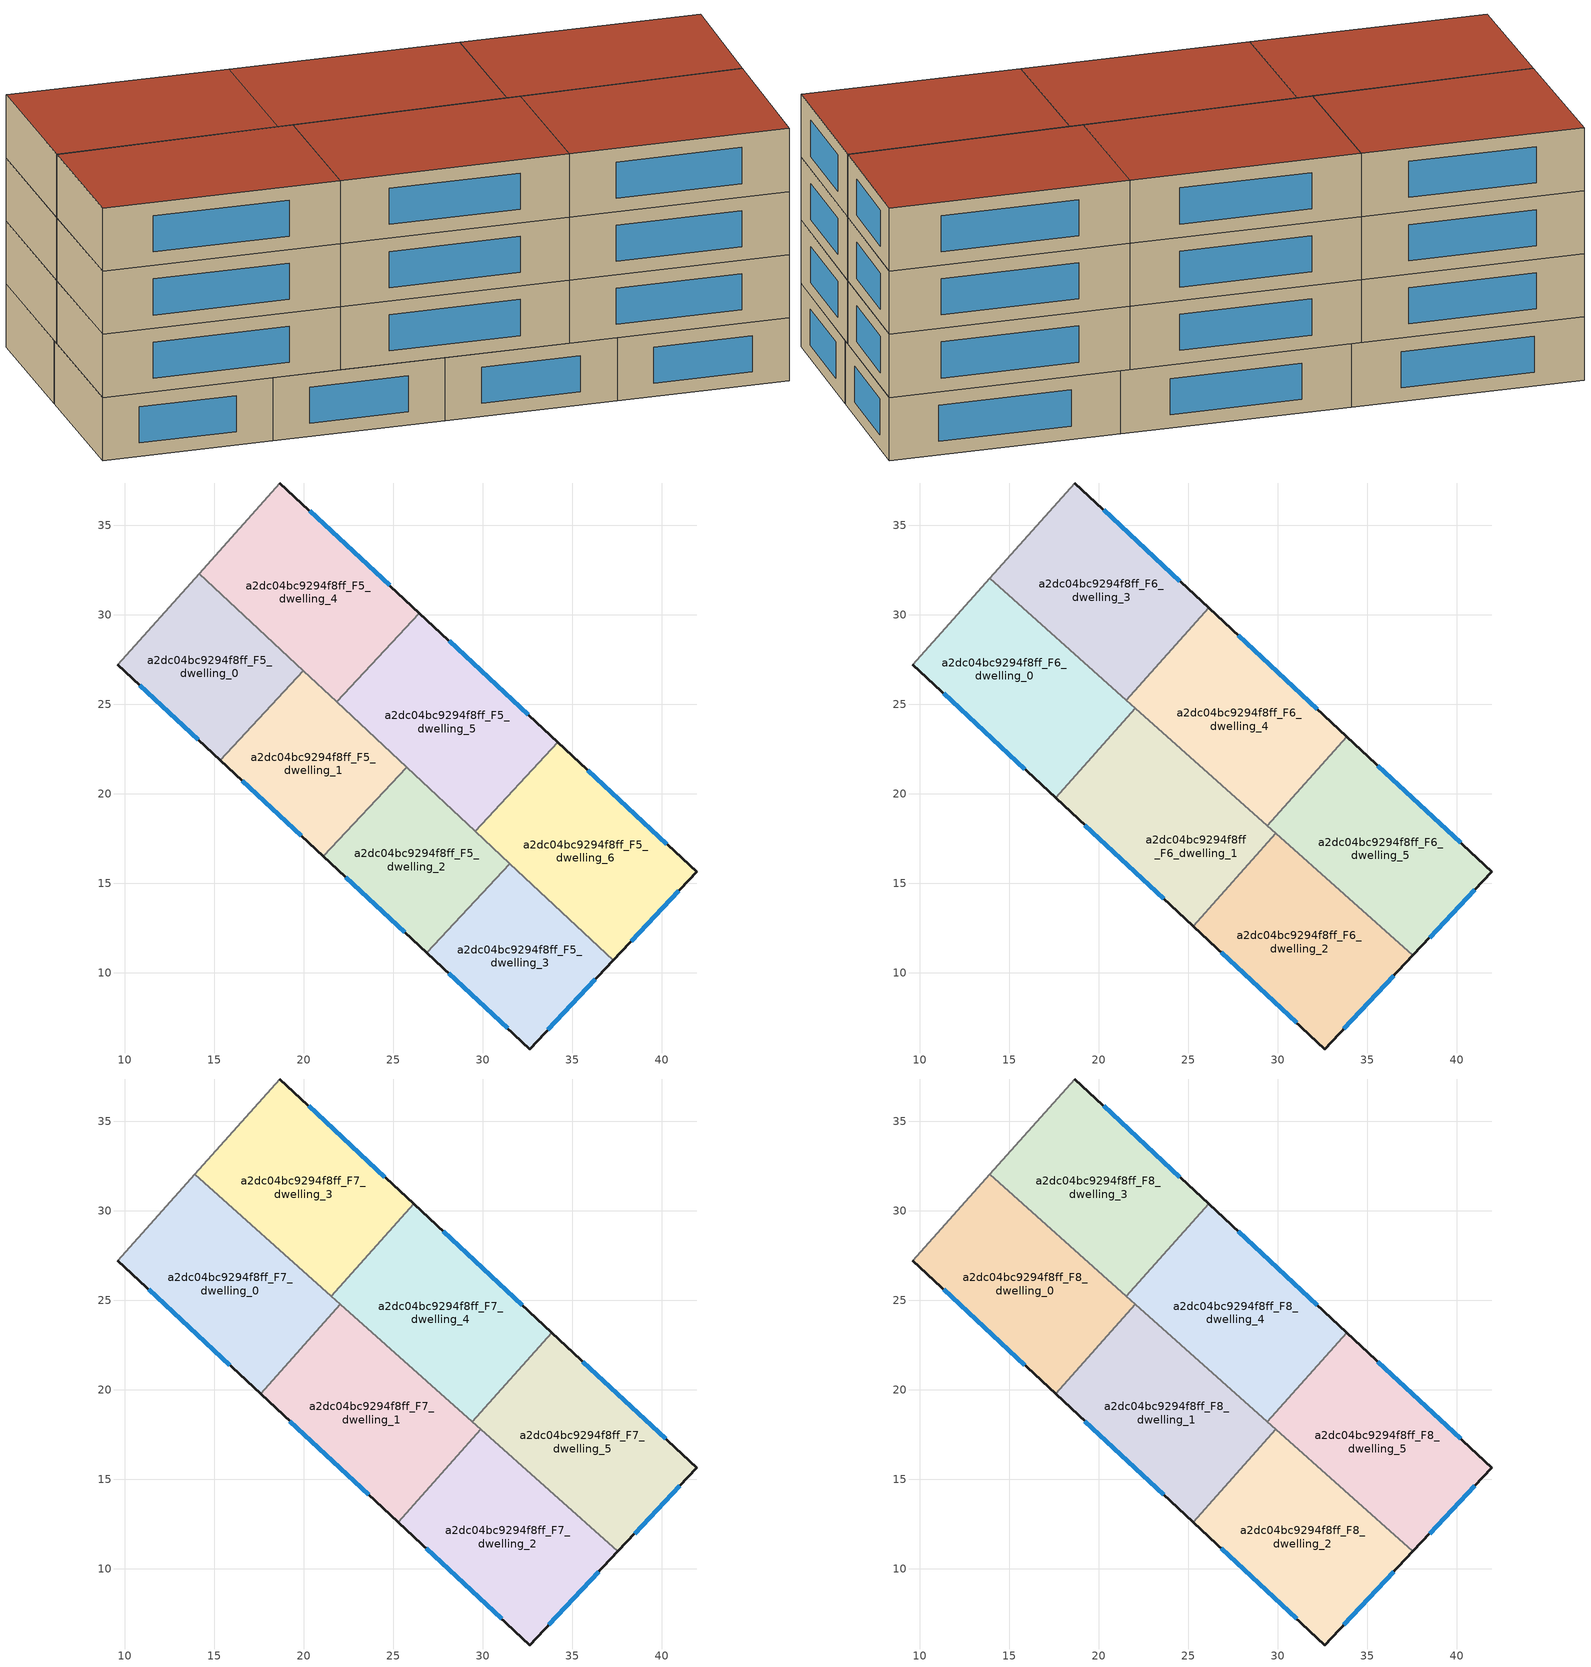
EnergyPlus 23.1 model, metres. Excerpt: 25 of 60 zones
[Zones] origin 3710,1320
a2dc04bc9294f8ff_F5_dwelling_0
 floor to a2dc04bc9294f8ff_F4_dwelling_0 (EU_floor_Construction): 19.98,26.87 15.33,21.88 9.62,27.21 14.16,32.3 z15
 wall outside (EU_wall_Construction): 9.62,27.21 15.33,21.88 z15:18
 wall to a2dc04bc9294f8ff_F5_dwelling_1 (EU_wall_Construction): 15.33,21.88 19.98,26.87 z15:18
 wall adiabatic (EU_wall_Construction): 14.16,32.3 9.62,27.21 z15:18
 wall to a2dc04bc9294f8ff_F5_dwelling_4 (EU_wall_Construction): 19.98,26.87 14.16,32.3 z15:18
 window (EU_Window_Construction): 10.84,26.07 14.1,23.02 z15.64:17.36
a2dc04bc9294f8ff_F5_dwelling_1
 floor to a2dc04bc9294f8ff_F4_dwelling_1 (EU_floor_Construction): 25.75,21.49 21.09,16.5 15.33,21.88 19.98,26.87 z15
 wall outside (EU_wall_Construction): 15.33,21.88 21.09,16.5 z15:18
 wall to a2dc04bc9294f8ff_F5_dwelling_2 (EU_wall_Construction): 21.09,16.5 25.75,21.49 z15:18
 wall to a2dc04bc9294f8ff_F5_dwelling_5 (EU_wall_Construction): 25.75,21.49 21.83,25.14 z15:18
 wall to a2dc04bc9294f8ff_F5_dwelling_4 (EU_wall_Construction): 21.83,25.14 19.98,26.87 z15:18
 window (EU_Window_Construction): 16.56,20.73 19.86,17.65 z15.64:17.36
a2dc04bc9294f8ff_F5_dwelling_2
 floor to a2dc04bc9294f8ff_F4_dwelling_2 (EU_floor_Construction): 31.52,16.1 26.86,11.12 21.09,16.5 25.75,21.49 z15
 wall outside (EU_wall_Construction): 21.09,16.5 26.86,11.12 z15:18
 wall to a2dc04bc9294f8ff_F5_dwelling_3 (EU_wall_Construction): 26.86,11.12 31.52,16.1 z15:18
 wall to a2dc04bc9294f8ff_F5_dwelling_6 (EU_wall_Construction): 31.52,16.1 29.57,17.92 z15:18
 wall to a2dc04bc9294f8ff_F5_dwelling_5 (EU_wall_Construction): 29.57,17.92 25.75,21.49 z15:18
 window (EU_Window_Construction): 22.33,15.35 25.63,12.27 z15.64:17.36
 ceiling adiabatic (EU_roof_Construction): 26.86,11.12 31.52,16.1 29.8,17.7 25.27,12.61 z18
a2dc04bc9294f8ff_F5_dwelling_3
 floor to a2dc04bc9294f8ff_F4_dwelling_3 (EU_floor_Construction): 37.3,10.71 32.62,5.74 26.86,11.12 31.52,16.1 z15
 wall outside (EU_wall_Construction): 26.86,11.12 32.62,5.74 37.3,10.71 z15:18
 wall to a2dc04bc9294f8ff_F5_dwelling_6 (EU_wall_Construction): 37.3,10.71 31.52,16.1 z15:18
 window (EU_Window_Construction): 33.62,6.81 36.3,9.65 / 28.1,9.97 31.39,6.9 z15.64:17.36
 ceiling adiabatic (EU_roof_Construction): 32.62,5.74 37.3,10.71 31.52,16.1 26.86,11.12 z18
a2dc04bc9294f8ff_F5_dwelling_4
 floor to a2dc04bc9294f8ff_F4_dwelling_4 (EU_floor_Construction): 26.46,30.09 21.83,25.14 14.16,32.3 18.67,37.37 z15
 wall outside (EU_wall_Construction): 26.46,30.09 18.67,37.37 z15:18
 wall to a2dc04bc9294f8ff_F5_dwelling_5 (EU_wall_Construction): 21.83,25.14 26.46,30.09 z15:18
 wall adiabatic (EU_wall_Construction): 18.67,37.37 14.16,32.3 z15:18
 window (EU_Window_Construction): 24.79,31.65 20.34,35.81 z15.64:17.36
a2dc04bc9294f8ff_F5_dwelling_5
 floor to a2dc04bc9294f8ff_F4_dwelling_5 (EU_floor_Construction): 34.2,22.88 29.57,17.92 21.83,25.14 26.46,30.09 z15
 wall outside (EU_wall_Construction): 34.2,22.88 26.46,30.09 z15:18
 wall to a2dc04bc9294f8ff_F5_dwelling_6 (EU_wall_Construction): 29.57,17.92 34.2,22.88 z15:18
 window (EU_Window_Construction): 32.54,24.42 28.12,28.55 z15.64:17.36
a2dc04bc9294f8ff_F5_dwelling_6
 floor to a2dc04bc9294f8ff_F4_dwelling_6 (EU_floor_Construction): 41.94,15.64 37.3,10.71 29.57,17.92 34.2,22.88 z15
 wall outside (EU_wall_Construction): 37.3,10.71 41.94,15.64 34.2,22.88 z15:18
 window (EU_Window_Construction): 40.28,17.19 35.86,21.33 / 38.29,11.77 40.95,14.59 z15.64:17.36
a2dc04bc9294f8ff_F6_dwelling_0
 floor to a2dc04bc9294f8ff_F5_dwelling_0 (EU_floor_Construction): 19.86,26.74 15.33,21.88 9.62,27.21 13.92,32.04 z18
 floor to a2dc04bc9294f8ff_F5_dwelling_1 (EU_floor_Construction): 22.05,24.79 17.58,19.78 15.33,21.88 19.86,26.74 z18
 wall outside (EU_wall_Construction): 9.62,27.21 17.58,19.78 z18:21
 wall to a2dc04bc9294f8ff_F6_dwelling_1 (EU_wall_Construction): 17.58,19.78 22.05,24.79 z18:21
 wall adiabatic (EU_wall_Construction): 13.92,32.04 9.62,27.21 z18:21
 wall to a2dc04bc9294f8ff_F6_dwelling_3 (EU_wall_Construction): 21.54,25.24 13.92,32.04 z18:21
 wall to a2dc04bc9294f8ff_F6_dwelling_4 (EU_wall_Construction): 22.05,24.79 21.54,25.24 z18:21
 window (EU_Window_Construction): 11.32,25.62 15.88,21.37 z18.64:20.36
a2dc04bc9294f8ff_F6_dwelling_1
 floor to a2dc04bc9294f8ff_F5_dwelling_1 (EU_floor_Construction): 25.73,21.5 25.75,21.49 21.1,16.5 17.58,19.78 22.05,24.79 z18
 floor to a2dc04bc9294f8ff_F5_dwelling_2 (EU_floor_Construction): 29.8,17.7 25.27,12.61 21.1,16.5 25.75,21.49 z18
 floor to a2dc04bc9294f8ff_F5_dwelling_6 (EU_floor_Construction): 29.89,17.79 29.8,17.7 29.57,17.92 29.65,18.01 z18
 floor to a2dc04bc9294f8ff_F5_dwelling_5 (EU_floor_Construction): 29.65,18.01 29.57,17.92 25.73,21.5 z18
 wall outside (EU_wall_Construction): 17.58,19.78 25.27,12.61 z18:21
 wall to a2dc04bc9294f8ff_F6_dwelling_2 (EU_wall_Construction): 25.27,12.61 29.89,17.79 z18:21
 wall to a2dc04bc9294f8ff_F6_dwelling_4 (EU_wall_Construction): 29.42,18.21 22.05,24.79 z18:21
 wall to a2dc04bc9294f8ff_F6_dwelling_5 (EU_wall_Construction): 29.89,17.8 29.42,18.21 z18:21
 window (EU_Window_Construction): 19.23,18.24 23.62,14.15 z18.64:20.36
a2dc04bc9294f8ff_F6_dwelling_2
 floor to a2dc04bc9294f8ff_F5_dwelling_6 (EU_floor_Construction): 37.54,10.97 37.3,10.71 29.8,17.7 29.89,17.79 z18
 floor adiabatic (EU_floor_Construction): 37.54,10.97 32.62,5.74 25.27,12.61 29.8,17.7 37.3,10.71 z18
 wall outside (EU_wall_Construction): 25.27,12.61 32.62,5.74 37.54,10.97 z18:21
 wall to a2dc04bc9294f8ff_F6_dwelling_5 (EU_wall_Construction): 37.54,10.97 29.89,17.79 z18:21
 window (EU_Window_Construction): 33.68,6.86 36.49,9.85 / 26.84,11.14 31.05,7.21 z18.64:20.36
a2dc04bc9294f8ff_F6_dwelling_3
 floor to a2dc04bc9294f8ff_F5_dwelling_4 (EU_floor_Construction): 26.14,30.4 21.62,25.34 14.16,32.3 18.67,37.37 z18
 floor to a2dc04bc9294f8ff_F5_dwelling_0 (EU_floor_Construction): 19.98,26.87 19.86,26.74 13.92,32.04 14.16,32.3 z18
 floor to a2dc04bc9294f8ff_F5_dwelling_1 (EU_floor_Construction): 21.62,25.34 21.54,25.24 19.86,26.74 19.98,26.87 z18
 wall outside (EU_wall_Construction): 26.14,30.4 18.67,37.37 z18:21
 wall to a2dc04bc9294f8ff_F6_dwelling_4 (EU_wall_Construction): 21.54,25.24 26.14,30.4 z18:21
 wall adiabatic (EU_wall_Construction): 18.67,37.37 13.92,32.04 z18:21
 window (EU_Window_Construction): 24.54,31.89 20.27,35.87 z18.64:20.36
a2dc04bc9294f8ff_F6_dwelling_4
 floor to a2dc04bc9294f8ff_F5_dwelling_5 (EU_floor_Construction): 33.86,23.18 29.42,18.21 25.73,21.5 21.83,25.14 26.46,30.09 z18
 floor to a2dc04bc9294f8ff_F5_dwelling_4 (EU_floor_Construction): 26.46,30.09 21.83,25.14 21.62,25.34 26.14,30.4 z18
 floor to a2dc04bc9294f8ff_F5_dwelling_1 (EU_floor_Construction): 25.73,21.51 21.54,25.24 21.62,25.34 z18
 wall outside (EU_wall_Construction): 33.86,23.18 26.14,30.4 z18:21
 wall to a2dc04bc9294f8ff_F6_dwelling_5 (EU_wall_Construction): 29.42,18.21 33.86,23.18 z18:21
 window (EU_Window_Construction): 32.21,24.73 27.79,28.85 z18.64:20.36
a2dc04bc9294f8ff_F6_dwelling_5
 floor to a2dc04bc9294f8ff_F5_dwelling_6 (EU_floor_Construction): 41.94,15.64 37.54,10.97 29.65,18.01 34.2,22.87 z18
 floor to a2dc04bc9294f8ff_F5_dwelling_5 (EU_floor_Construction): 34.2,22.87 29.65,18.01 29.42,18.21 33.86,23.18 z18
 wall outside (EU_wall_Construction): 37.54,10.97 41.94,15.64 33.86,23.18 z18:21
 window (EU_Window_Construction): 40.21,17.26 35.59,21.57 / 38.48,11.97 41,14.64 z18.64:20.36
a2dc04bc9294f8ff_F7_dwelling_0
 floor to a2dc04bc9294f8ff_F6_dwelling_0 (EU_floor_Construction): 22.05,24.79 17.58,19.78 9.62,27.21 13.92,32.04 z21
 wall outside (EU_wall_Construction): 9.62,27.21 17.58,19.78 z21:24
 wall to a2dc04bc9294f8ff_F7_dwelling_1 (EU_wall_Construction): 17.58,19.78 22.05,24.79 z21:24
 wall adiabatic (EU_wall_Construction): 13.92,32.04 9.62,27.21 z21:24
 wall to a2dc04bc9294f8ff_F7_dwelling_3 (EU_wall_Construction): 21.54,25.24 13.92,32.04 z21:24
 wall to a2dc04bc9294f8ff_F7_dwelling_4 (EU_wall_Construction): 22.05,24.79 21.54,25.24 z21:24
 window (EU_Window_Construction): 11.32,25.62 15.88,21.37 z21.64:23.36
a2dc04bc9294f8ff_F7_dwelling_1
 floor to a2dc04bc9294f8ff_F6_dwelling_1 (EU_floor_Construction): 29.89,17.79 25.27,12.61 17.58,19.78 22.05,24.79 z21
 wall outside (EU_wall_Construction): 17.58,19.78 25.27,12.61 z21:24
 wall to a2dc04bc9294f8ff_F7_dwelling_2 (EU_wall_Construction): 25.27,12.61 29.89,17.79 z21:24
 wall to a2dc04bc9294f8ff_F7_dwelling_4 (EU_wall_Construction): 29.42,18.21 22.05,24.79 z21:24
 wall to a2dc04bc9294f8ff_F7_dwelling_5 (EU_wall_Construction): 29.89,17.8 29.42,18.21 z21:24
 window (EU_Window_Construction): 19.23,18.24 23.62,14.15 z21.64:23.36
a2dc04bc9294f8ff_F7_dwelling_2
 floor to a2dc04bc9294f8ff_F6_dwelling_2 (EU_floor_Construction): 37.54,10.97 32.62,5.74 25.27,12.61 29.89,17.79 z21
 wall outside (EU_wall_Construction): 25.27,12.61 32.62,5.74 37.54,10.97 z21:24
 wall to a2dc04bc9294f8ff_F7_dwelling_5 (EU_wall_Construction): 37.54,10.97 29.89,17.79 z21:24
 window (EU_Window_Construction): 33.68,6.86 36.49,9.85 / 26.84,11.14 31.05,7.21 z21.64:23.36
a2dc04bc9294f8ff_F7_dwelling_3
 floor to a2dc04bc9294f8ff_F6_dwelling_3 (EU_floor_Construction): 26.14,30.4 21.54,25.24 13.92,32.04 18.67,37.37 z21
 wall outside (EU_wall_Construction): 26.14,30.4 18.67,37.37 z21:24
 wall to a2dc04bc9294f8ff_F7_dwelling_4 (EU_wall_Construction): 21.54,25.24 26.14,30.4 z21:24
 wall adiabatic (EU_wall_Construction): 18.67,37.37 13.92,32.04 z21:24
 window (EU_Window_Construction): 24.54,31.89 20.27,35.87 z21.64:23.36
a2dc04bc9294f8ff_F7_dwelling_4
 floor to a2dc04bc9294f8ff_F6_dwelling_4 (EU_floor_Construction): 33.86,23.18 29.42,18.21 21.54,25.24 26.14,30.4 z21
 wall outside (EU_wall_Construction): 33.86,23.18 26.14,30.4 z21:24
 wall to a2dc04bc9294f8ff_F7_dwelling_5 (EU_wall_Construction): 29.42,18.21 33.86,23.18 z21:24
 window (EU_Window_Construction): 32.21,24.73 27.79,28.85 z21.64:23.36
a2dc04bc9294f8ff_F7_dwelling_5
 floor to a2dc04bc9294f8ff_F6_dwelling_5 (EU_floor_Construction): 41.94,15.64 37.54,10.97 29.42,18.21 33.86,23.18 z21
 wall outside (EU_wall_Construction): 37.54,10.97 41.94,15.64 33.86,23.18 z21:24
 window (EU_Window_Construction): 40.21,17.26 35.59,21.57 / 38.48,11.97 41,14.64 z21.64:23.36
a2dc04bc9294f8ff_F8_dwelling_0
 floor to a2dc04bc9294f8ff_F7_dwelling_0 (EU_floor_Construction): 22.05,24.79 17.58,19.78 9.62,27.21 13.92,32.04 z24
 wall outside (EU_wall_Construction): 9.62,27.21 17.58,19.78 z24:27
 wall to a2dc04bc9294f8ff_F8_dwelling_1 (EU_wall_Construction): 17.58,19.78 22.05,24.79 z24:27
 wall adiabatic (EU_wall_Construction): 13.92,32.04 9.62,27.21 z24:27
 wall to a2dc04bc9294f8ff_F8_dwelling_3 (EU_wall_Construction): 21.54,25.24 13.92,32.04 z24:27
 wall to a2dc04bc9294f8ff_F8_dwelling_4 (EU_wall_Construction): 22.05,24.79 21.54,25.24 z24:27
 window (EU_Window_Construction): 11.32,25.62 15.88,21.37 z24.64:26.36
 roof outside (EU_roof_Construction): 17.58,19.78 22.05,24.79 13.92,32.04 9.62,27.21 z27
a2dc04bc9294f8ff_F8_dwelling_1
 floor to a2dc04bc9294f8ff_F7_dwelling_1 (EU_floor_Construction): 29.89,17.79 25.27,12.61 17.58,19.78 22.05,24.79 z24
 wall outside (EU_wall_Construction): 17.58,19.78 25.27,12.61 z24:27
 wall to a2dc04bc9294f8ff_F8_dwelling_2 (EU_wall_Construction): 25.27,12.61 29.89,17.79 z24:27
 wall to a2dc04bc9294f8ff_F8_dwelling_4 (EU_wall_Construction): 29.42,18.21 22.05,24.79 z24:27
 wall to a2dc04bc9294f8ff_F8_dwelling_5 (EU_wall_Construction): 29.89,17.8 29.42,18.21 z24:27
 window (EU_Window_Construction): 19.23,18.24 23.62,14.15 z24.64:26.36
 roof outside (EU_roof_Construction): 25.27,12.61 29.89,17.79 22.05,24.79 17.58,19.78 z27
a2dc04bc9294f8ff_F8_dwelling_2
 floor to a2dc04bc9294f8ff_F7_dwelling_2 (EU_floor_Construction): 37.54,10.97 32.62,5.74 25.27,12.61 29.89,17.79 z24
 wall outside (EU_wall_Construction): 25.27,12.61 32.62,5.74 37.54,10.97 z24:27
 wall to a2dc04bc9294f8ff_F8_dwelling_5 (EU_wall_Construction): 37.54,10.97 29.89,17.79 z24:27
 window (EU_Window_Construction): 33.68,6.86 36.49,9.85 / 26.84,11.14 31.05,7.21 z24.64:26.36
 roof outside (EU_roof_Construction): 32.62,5.74 37.54,10.97 29.89,17.79 25.27,12.61 z27
a2dc04bc9294f8ff_F8_dwelling_3
 floor to a2dc04bc9294f8ff_F7_dwelling_3 (EU_floor_Construction): 26.14,30.4 21.54,25.24 13.92,32.04 18.67,37.37 z24
 wall outside (EU_wall_Construction): 26.14,30.4 18.67,37.37 z24:27
 wall to a2dc04bc9294f8ff_F8_dwelling_4 (EU_wall_Construction): 21.54,25.24 26.14,30.4 z24:27
 wall adiabatic (EU_wall_Construction): 18.67,37.37 13.92,32.04 z24:27
 window (EU_Window_Construction): 24.54,31.89 20.27,35.87 z24.64:26.36
 roof outside (EU_roof_Construction): 21.54,25.24 26.14,30.4 18.67,37.37 13.92,32.04 z27
a2dc04bc9294f8ff_F8_dwelling_4
 floor to a2dc04bc9294f8ff_F7_dwelling_4 (EU_floor_Construction): 33.86,23.18 29.42,18.21 21.54,25.24 26.14,30.4 z24
 wall outside (EU_wall_Construction): 33.86,23.18 26.14,30.4 z24:27
 wall to a2dc04bc9294f8ff_F8_dwelling_5 (EU_wall_Construction): 29.42,18.21 33.86,23.18 z24:27
 window (EU_Window_Construction): 32.21,24.73 27.79,28.85 z24.64:26.36
 roof outside (EU_roof_Construction): 29.42,18.21 33.86,23.18 26.14,30.4 21.54,25.24 z27
a2dc04bc9294f8ff_F8_dwelling_5
 floor to a2dc04bc9294f8ff_F7_dwelling_5 (EU_floor_Construction): 41.94,15.64 37.54,10.97 29.42,18.21 33.86,23.18 z24
 wall outside (EU_wall_Construction): 37.54,10.97 41.94,15.64 33.86,23.18 z24:27
 window (EU_Window_Construction): 40.21,17.26 35.59,21.57 / 38.48,11.97 41,14.64 z24.64:26.36
 roof outside (EU_roof_Construction): 37.54,10.97 41.94,15.64 33.86,23.18 29.42,18.21 z27
[Building]
EU S2 Campaign: North Axis=0; Terrain=City; Solar Distribution=FullExterior
[Site:Location]
Yerevan-Zvartnots.Intl.AP: Latitude=40.15; Longitude=44.383; Time Zone=4; Elevation=854
[SizingPeriod:WeatherFileDays]
AnnualSizingPeriod: Begin Month=1; Begin Day of Month=1; End Month=12; End Day of Month=31; Day of Week for Start Day=Monday; Use Weather File Daylight Saving Period=No; Use Weather File Rain and Snow Indicators=No
[MATERIAL]
EU_InternalMass_Material: Roughness=MediumRough; Thickness=0.1; Conductivity=1; Density=1800; Specific Heat=900; Thermal Absorptance=0.9; Solar Absorptance=0.7; Visible Absorptance=0.7
[MATERIAL:NOMASS] Roughness=MediumRough; Thermal Absorptance=0.9; Solar Absorptance=0.7; Visible Absorptance=0.7
Name | Thermal Resistance
EU_wall_NoMass | 1.05043
EU_roof_NoMass | 1.45357
EU_floor_NoMass | 0.478065
[WINDOWMATERIAL:SIMPLEGLAZINGSYSTEM]
EU_Window_SimpleGlazing: UFactor=2.5566; Solar Heat Gain Coefficient=0.75; Visible Transmittance=0.75
[CONSTRUCTION]
EU_wall_Construction: EU_wall_NoMass
EU_roof_Construction: EU_roof_NoMass
EU_floor_Construction: EU_floor_NoMass
EU_Window_Construction: EU_Window_SimpleGlazing
EU_InternalMass_Construction: EU_InternalMass_Material
[ZONE] Type=1; Multiplier=1; Ceiling Height=autocalculate; Floor Area=autocalculate; Part of Total Floor Area=Yes
Name | Volume
a2dc04bc9294f8ff_F5_dwelling_0 | 161.421
a2dc04bc9294f8ff_F6_dwelling_0; a2dc04bc9294f8ff_F7_dwelling_0; a2dc04bc9294f8ff_F8_dwelling_0 | 215.193
a2dc04bc9294f8ff_F5_dwelling_1 | 161.406
a2dc04bc9294f8ff_F6_dwelling_1; a2dc04bc9294f8ff_F7_dwelling_1; a2dc04bc9294f8ff_F8_dwelling_1; a2dc04bc9294f8ff_F6_dwelling_5; a2dc04bc9294f8ff_F7_dwelling_5; a2dc04bc9294f8ff_F8_dwelling_5 | 215.199
a2dc04bc9294f8ff_F5_dwelling_2 | 161.403
a2dc04bc9294f8ff_F6_dwelling_2; a2dc04bc9294f8ff_F7_dwelling_2; a2dc04bc9294f8ff_F8_dwelling_2; a2dc04bc9294f8ff_F6_dwelling_4; a2dc04bc9294f8ff_F7_dwelling_4; a2dc04bc9294f8ff_F8_dwelling_4 | 215.197
a2dc04bc9294f8ff_F5_dwelling_3 | 161.419
a2dc04bc9294f8ff_F6_dwelling_3; a2dc04bc9294f8ff_F7_dwelling_3; a2dc04bc9294f8ff_F8_dwelling_3 | 215.191
a2dc04bc9294f8ff_F5_dwelling_4 | 215.178
a2dc04bc9294f8ff_F5_dwelling_5 | 215.215
a2dc04bc9294f8ff_F5_dwelling_6 | 215.202
[INTERNALMASS] Construction=EU_InternalMass_Construction
Name | Zone or ZoneList | Surface Area
a2dc04bc9294f8ff_F5_dwelling_0_EU_InternalMass | a2dc04bc9294f8ff_F5_dwelling_0 | 53.8069
a2dc04bc9294f8ff_F5_dwelling_1_EU_InternalMass | a2dc04bc9294f8ff_F5_dwelling_1 | 53.8019
a2dc04bc9294f8ff_F5_dwelling_2_EU_InternalMass | a2dc04bc9294f8ff_F5_dwelling_2 | 53.8009
a2dc04bc9294f8ff_F5_dwelling_3_EU_InternalMass | a2dc04bc9294f8ff_F5_dwelling_3 | 53.8062
a2dc04bc9294f8ff_F5_dwelling_4_EU_InternalMass | a2dc04bc9294f8ff_F5_dwelling_4 | 71.7261
a2dc04bc9294f8ff_F5_dwelling_5_EU_InternalMass | a2dc04bc9294f8ff_F5_dwelling_5 | 71.7382
a2dc04bc9294f8ff_F5_dwelling_6_EU_InternalMass | a2dc04bc9294f8ff_F5_dwelling_6 | 71.7342
a2dc04bc9294f8ff_F6_dwelling_0_EU_InternalMass | a2dc04bc9294f8ff_F6_dwelling_0 | 71.731
a2dc04bc9294f8ff_F6_dwelling_1_EU_InternalMass | a2dc04bc9294f8ff_F6_dwelling_1 | 71.7328
a2dc04bc9294f8ff_F6_dwelling_2_EU_InternalMass | a2dc04bc9294f8ff_F6_dwelling_2 | 71.7324
a2dc04bc9294f8ff_F6_dwelling_3_EU_InternalMass | a2dc04bc9294f8ff_F6_dwelling_3 | 71.7302
a2dc04bc9294f8ff_F6_dwelling_4_EU_InternalMass | a2dc04bc9294f8ff_F6_dwelling_4 | 71.7326
a2dc04bc9294f8ff_F6_dwelling_5_EU_InternalMass | a2dc04bc9294f8ff_F6_dwelling_5 | 71.7329
a2dc04bc9294f8ff_F7_dwelling_0_EU_InternalMass | a2dc04bc9294f8ff_F7_dwelling_0 | 71.731
a2dc04bc9294f8ff_F7_dwelling_1_EU_InternalMass | a2dc04bc9294f8ff_F7_dwelling_1 | 71.7328
a2dc04bc9294f8ff_F7_dwelling_2_EU_InternalMass | a2dc04bc9294f8ff_F7_dwelling_2 | 71.7324
a2dc04bc9294f8ff_F7_dwelling_3_EU_InternalMass | a2dc04bc9294f8ff_F7_dwelling_3 | 71.7302
a2dc04bc9294f8ff_F7_dwelling_4_EU_InternalMass | a2dc04bc9294f8ff_F7_dwelling_4 | 71.7326
a2dc04bc9294f8ff_F7_dwelling_5_EU_InternalMass | a2dc04bc9294f8ff_F7_dwelling_5 | 71.7329
a2dc04bc9294f8ff_F8_dwelling_0_EU_InternalMass | a2dc04bc9294f8ff_F8_dwelling_0 | 71.731
a2dc04bc9294f8ff_F8_dwelling_1_EU_InternalMass | a2dc04bc9294f8ff_F8_dwelling_1 | 71.7328
a2dc04bc9294f8ff_F8_dwelling_2_EU_InternalMass | a2dc04bc9294f8ff_F8_dwelling_2 | 71.7324
a2dc04bc9294f8ff_F8_dwelling_3_EU_InternalMass | a2dc04bc9294f8ff_F8_dwelling_3 | 71.7302
a2dc04bc9294f8ff_F8_dwelling_4_EU_InternalMass | a2dc04bc9294f8ff_F8_dwelling_4 | 71.7326
a2dc04bc9294f8ff_F8_dwelling_5_EU_InternalMass | a2dc04bc9294f8ff_F8_dwelling_5 | 71.7329
[OTHEREQUIPMENT] Fuel Type=Electricity; Design Level Calculation Method=Watts/Area; Power per Zone Floor Area=1; Fraction Latent=0; Fraction Radiant=0; Fraction Lost=0; Carbon Dioxide Generation Rate=0; EndUse Subcategory=EU_Step8_InternalGains
Name | Zone or ZoneList or Space or SpaceList | Schedule
EU_Step8_InternalGain_a2dc04bc9294f8ff_F5_dwelling_0_f000 | a2dc04bc9294f8ff_F5_dwelling_0 | EU_Step8_GainSchedule_a2dc04bc9294f8ff_F5_dwelling_0_f000
EU_Step8_InternalGain_a2dc04bc9294f8ff_F5_dwelling_1_f000 | a2dc04bc9294f8ff_F5_dwelling_1 | EU_Step8_GainSchedule_a2dc04bc9294f8ff_F5_dwelling_1_f000
EU_Step8_InternalGain_a2dc04bc9294f8ff_F5_dwelling_2_f000 | a2dc04bc9294f8ff_F5_dwelling_2 | EU_Step8_GainSchedule_a2dc04bc9294f8ff_F5_dwelling_2_f000
EU_Step8_InternalGain_a2dc04bc9294f8ff_F5_dwelling_3_f000 | a2dc04bc9294f8ff_F5_dwelling_3 | EU_Step8_GainSchedule_a2dc04bc9294f8ff_F5_dwelling_3_f000
EU_Step8_InternalGain_a2dc04bc9294f8ff_F5_dwelling_4_f000 | a2dc04bc9294f8ff_F5_dwelling_4 | EU_Step8_GainSchedule_a2dc04bc9294f8ff_F5_dwelling_4_f000
EU_Step8_InternalGain_a2dc04bc9294f8ff_F5_dwelling_5_f000 | a2dc04bc9294f8ff_F5_dwelling_5 | EU_Step8_GainSchedule_a2dc04bc9294f8ff_F5_dwelling_5_f000
EU_Step8_InternalGain_a2dc04bc9294f8ff_F5_dwelling_6_f000 | a2dc04bc9294f8ff_F5_dwelling_6 | EU_Step8_GainSchedule_a2dc04bc9294f8ff_F5_dwelling_6_f000
EU_Step8_InternalGain_a2dc04bc9294f8ff_F6_dwelling_0_f000 | a2dc04bc9294f8ff_F6_dwelling_0 | EU_Step8_GainSchedule_a2dc04bc9294f8ff_F6_dwelling_0_f000
EU_Step8_InternalGain_a2dc04bc9294f8ff_F6_dwelling_1_f000 | a2dc04bc9294f8ff_F6_dwelling_1 | EU_Step8_GainSchedule_a2dc04bc9294f8ff_F6_dwelling_1_f000
EU_Step8_InternalGain_a2dc04bc9294f8ff_F6_dwelling_2_f000 | a2dc04bc9294f8ff_F6_dwelling_2 | EU_Step8_GainSchedule_a2dc04bc9294f8ff_F6_dwelling_2_f000
EU_Step8_InternalGain_a2dc04bc9294f8ff_F6_dwelling_3_f000 | a2dc04bc9294f8ff_F6_dwelling_3 | EU_Step8_GainSchedule_a2dc04bc9294f8ff_F6_dwelling_3_f000
EU_Step8_InternalGain_a2dc04bc9294f8ff_F6_dwelling_4_f000 | a2dc04bc9294f8ff_F6_dwelling_4 | EU_Step8_GainSchedule_a2dc04bc9294f8ff_F6_dwelling_4_f000
EU_Step8_InternalGain_a2dc04bc9294f8ff_F6_dwelling_5_f000 | a2dc04bc9294f8ff_F6_dwelling_5 | EU_Step8_GainSchedule_a2dc04bc9294f8ff_F6_dwelling_5_f000
EU_Step8_InternalGain_a2dc04bc9294f8ff_F7_dwelling_0_f000 | a2dc04bc9294f8ff_F7_dwelling_0 | EU_Step8_GainSchedule_a2dc04bc9294f8ff_F7_dwelling_0_f000
EU_Step8_InternalGain_a2dc04bc9294f8ff_F7_dwelling_1_f000 | a2dc04bc9294f8ff_F7_dwelling_1 | EU_Step8_GainSchedule_a2dc04bc9294f8ff_F7_dwelling_1_f000
EU_Step8_InternalGain_a2dc04bc9294f8ff_F7_dwelling_2_f000 | a2dc04bc9294f8ff_F7_dwelling_2 | EU_Step8_GainSchedule_a2dc04bc9294f8ff_F7_dwelling_2_f000
EU_Step8_InternalGain_a2dc04bc9294f8ff_F7_dwelling_3_f000 | a2dc04bc9294f8ff_F7_dwelling_3 | EU_Step8_GainSchedule_a2dc04bc9294f8ff_F7_dwelling_3_f000
EU_Step8_InternalGain_a2dc04bc9294f8ff_F7_dwelling_4_f000 | a2dc04bc9294f8ff_F7_dwelling_4 | EU_Step8_GainSchedule_a2dc04bc9294f8ff_F7_dwelling_4_f000
EU_Step8_InternalGain_a2dc04bc9294f8ff_F7_dwelling_5_f000 | a2dc04bc9294f8ff_F7_dwelling_5 | EU_Step8_GainSchedule_a2dc04bc9294f8ff_F7_dwelling_5_f000
EU_Step8_InternalGain_a2dc04bc9294f8ff_F8_dwelling_0_f000 | a2dc04bc9294f8ff_F8_dwelling_0 | EU_Step8_GainSchedule_a2dc04bc9294f8ff_F8_dwelling_0_f000
EU_Step8_InternalGain_a2dc04bc9294f8ff_F8_dwelling_1_f000 | a2dc04bc9294f8ff_F8_dwelling_1 | EU_Step8_GainSchedule_a2dc04bc9294f8ff_F8_dwelling_1_f000
EU_Step8_InternalGain_a2dc04bc9294f8ff_F8_dwelling_2_f000 | a2dc04bc9294f8ff_F8_dwelling_2 | EU_Step8_GainSchedule_a2dc04bc9294f8ff_F8_dwelling_2_f000
EU_Step8_InternalGain_a2dc04bc9294f8ff_F8_dwelling_3_f000 | a2dc04bc9294f8ff_F8_dwelling_3 | EU_Step8_GainSchedule_a2dc04bc9294f8ff_F8_dwelling_3_f000
EU_Step8_InternalGain_a2dc04bc9294f8ff_F8_dwelling_4_f000 | a2dc04bc9294f8ff_F8_dwelling_4 | EU_Step8_GainSchedule_a2dc04bc9294f8ff_F8_dwelling_4_f000
EU_Step8_InternalGain_a2dc04bc9294f8ff_F8_dwelling_5_f000 | a2dc04bc9294f8ff_F8_dwelling_5 | EU_Step8_GainSchedule_a2dc04bc9294f8ff_F8_dwelling_5_f000
[ZONEVENTILATION:DESIGNFLOWRATE] Schedule=EU_AlwaysOn; Design Flow Rate Calculation Method=AirChanges/Hour; Air Changes per Hour=0.557805; Ventilation Type=Natural; Fan Pressure Rise=0; Fan Total Efficiency=1; Constant Term Coefficient=1; Temperature Term Coefficient=0; Velocity Term Coefficient=0; Velocity Squared Term Coefficient=0; Minimum Indoor Temperature=-100; Maximum Indoor Temperature=100; Delta Temperature=-100; Minimum Outdoor Temperature=-100; Maximum Outdoor Temperature=100; Maximum Wind Speed=40
Name | Zone or ZoneList or Space or SpaceList
EU_ConstantAir_a2dc04bc9294f8ff_F5_dwelling_0 | a2dc04bc9294f8ff_F5_dwelling_0
EU_ConstantAir_a2dc04bc9294f8ff_F5_dwelling_1 | a2dc04bc9294f8ff_F5_dwelling_1
EU_ConstantAir_a2dc04bc9294f8ff_F5_dwelling_2 | a2dc04bc9294f8ff_F5_dwelling_2
EU_ConstantAir_a2dc04bc9294f8ff_F5_dwelling_3 | a2dc04bc9294f8ff_F5_dwelling_3
EU_ConstantAir_a2dc04bc9294f8ff_F5_dwelling_4 | a2dc04bc9294f8ff_F5_dwelling_4
EU_ConstantAir_a2dc04bc9294f8ff_F5_dwelling_5 | a2dc04bc9294f8ff_F5_dwelling_5
EU_ConstantAir_a2dc04bc9294f8ff_F5_dwelling_6 | a2dc04bc9294f8ff_F5_dwelling_6
EU_ConstantAir_a2dc04bc9294f8ff_F6_dwelling_0 | a2dc04bc9294f8ff_F6_dwelling_0
EU_ConstantAir_a2dc04bc9294f8ff_F6_dwelling_1 | a2dc04bc9294f8ff_F6_dwelling_1
EU_ConstantAir_a2dc04bc9294f8ff_F6_dwelling_2 | a2dc04bc9294f8ff_F6_dwelling_2
EU_ConstantAir_a2dc04bc9294f8ff_F6_dwelling_3 | a2dc04bc9294f8ff_F6_dwelling_3
EU_ConstantAir_a2dc04bc9294f8ff_F6_dwelling_4 | a2dc04bc9294f8ff_F6_dwelling_4
EU_ConstantAir_a2dc04bc9294f8ff_F6_dwelling_5 | a2dc04bc9294f8ff_F6_dwelling_5
EU_ConstantAir_a2dc04bc9294f8ff_F7_dwelling_0 | a2dc04bc9294f8ff_F7_dwelling_0
EU_ConstantAir_a2dc04bc9294f8ff_F7_dwelling_1 | a2dc04bc9294f8ff_F7_dwelling_1
EU_ConstantAir_a2dc04bc9294f8ff_F7_dwelling_2 | a2dc04bc9294f8ff_F7_dwelling_2
EU_ConstantAir_a2dc04bc9294f8ff_F7_dwelling_3 | a2dc04bc9294f8ff_F7_dwelling_3
EU_ConstantAir_a2dc04bc9294f8ff_F7_dwelling_4 | a2dc04bc9294f8ff_F7_dwelling_4
EU_ConstantAir_a2dc04bc9294f8ff_F7_dwelling_5 | a2dc04bc9294f8ff_F7_dwelling_5
EU_ConstantAir_a2dc04bc9294f8ff_F8_dwelling_0 | a2dc04bc9294f8ff_F8_dwelling_0
EU_ConstantAir_a2dc04bc9294f8ff_F8_dwelling_1 | a2dc04bc9294f8ff_F8_dwelling_1
EU_ConstantAir_a2dc04bc9294f8ff_F8_dwelling_2 | a2dc04bc9294f8ff_F8_dwelling_2
EU_ConstantAir_a2dc04bc9294f8ff_F8_dwelling_3 | a2dc04bc9294f8ff_F8_dwelling_3
EU_ConstantAir_a2dc04bc9294f8ff_F8_dwelling_4 | a2dc04bc9294f8ff_F8_dwelling_4
EU_ConstantAir_a2dc04bc9294f8ff_F8_dwelling_5 | a2dc04bc9294f8ff_F8_dwelling_5
[HVACTEMPLATE:THERMOSTAT] Constant Heating Setpoint=20; Constant Cooling Setpoint=50
EU_HeatOnly_a2dc04bc9294f8ff_F0_dwelling_0; EU_HeatOnly_a2dc04bc9294f8ff_F0_dwelling_1; EU_HeatOnly_a2dc04bc9294f8ff_F0_dwelling_2; EU_HeatOnly_a2dc04bc9294f8ff_F0_dwelling_3; EU_HeatOnly_a2dc04bc9294f8ff_F0_dwelling_4; EU_HeatOnly_a2dc04bc9294f8ff_F0_dwelling_5; EU_HeatOnly_a2dc04bc9294f8ff_F0_dwelling_6; EU_HeatOnly_a2dc04bc9294f8ff_F1_dwelling_0; EU_HeatOnly_a2dc04bc9294f8ff_F1_dwelling_1; EU_HeatOnly_a2dc04bc9294f8ff_F1_dwelling_2; EU_HeatOnly_a2dc04bc9294f8ff_F1_dwelling_3; EU_HeatOnly_a2dc04bc9294f8ff_F1_dwelling_4; EU_HeatOnly_a2dc04bc9294f8ff_F1_dwelling_5; EU_HeatOnly_a2dc04bc9294f8ff_F1_dwelling_6; EU_HeatOnly_a2dc04bc9294f8ff_F2_dwelling_0; EU_HeatOnly_a2dc04bc9294f8ff_F2_dwelling_1; EU_HeatOnly_a2dc04bc9294f8ff_F2_dwelling_2; EU_HeatOnly_a2dc04bc9294f8ff_F2_dwelling_3; EU_HeatOnly_a2dc04bc9294f8ff_F2_dwelling_4; EU_HeatOnly_a2dc04bc9294f8ff_F2_dwelling_5; EU_HeatOnly_a2dc04bc9294f8ff_F2_dwelling_6; EU_HeatOnly_a2dc04bc9294f8ff_F3_dwelling_0; EU_HeatOnly_a2dc04bc9294f8ff_F3_dwelling_1; EU_HeatOnly_a2dc04bc9294f8ff_F3_dwelling_2; EU_HeatOnly_a2dc04bc9294f8ff_F3_dwelling_3; EU_HeatOnly_a2dc04bc9294f8ff_F3_dwelling_4; EU_HeatOnly_a2dc04bc9294f8ff_F3_dwelling_5; EU_HeatOnly_a2dc04bc9294f8ff_F3_dwelling_6; EU_HeatOnly_a2dc04bc9294f8ff_F4_dwelling_0; EU_HeatOnly_a2dc04bc9294f8ff_F4_dwelling_1; EU_HeatOnly_a2dc04bc9294f8ff_F4_dwelling_2; EU_HeatOnly_a2dc04bc9294f8ff_F4_dwelling_3; EU_HeatOnly_a2dc04bc9294f8ff_F4_dwelling_4; EU_HeatOnly_a2dc04bc9294f8ff_F4_dwelling_5; EU_HeatOnly_a2dc04bc9294f8ff_F4_dwelling_6; EU_HeatOnly_a2dc04bc9294f8ff_F5_dwelling_0; EU_HeatOnly_a2dc04bc9294f8ff_F5_dwelling_1; EU_HeatOnly_a2dc04bc9294f8ff_F5_dwelling_2; EU_HeatOnly_a2dc04bc9294f8ff_F5_dwelling_3; EU_HeatOnly_a2dc04bc9294f8ff_F5_dwelling_4; EU_HeatOnly_a2dc04bc9294f8ff_F5_dwelling_5; EU_HeatOnly_a2dc04bc9294f8ff_F5_dwelling_6; EU_HeatOnly_a2dc04bc9294f8ff_F6_dwelling_0; EU_HeatOnly_a2dc04bc9294f8ff_F6_dwelling_1; EU_HeatOnly_a2dc04bc9294f8ff_F6_dwelling_2; EU_HeatOnly_a2dc04bc9294f8ff_F6_dwelling_3; EU_HeatOnly_a2dc04bc9294f8ff_F6_dwelling_4; EU_HeatOnly_a2dc04bc9294f8ff_F6_dwelling_5; EU_HeatOnly_a2dc04bc9294f8ff_F7_dwelling_0; EU_HeatOnly_a2dc04bc9294f8ff_F7_dwelling_1; EU_HeatOnly_a2dc04bc9294f8ff_F7_dwelling_2; EU_HeatOnly_a2dc04bc9294f8ff_F7_dwelling_3; EU_HeatOnly_a2dc04bc9294f8ff_F7_dwelling_4; EU_HeatOnly_a2dc04bc9294f8ff_F7_dwelling_5; EU_HeatOnly_a2dc04bc9294f8ff_F8_dwelling_0; EU_HeatOnly_a2dc04bc9294f8ff_F8_dwelling_1; EU_HeatOnly_a2dc04bc9294f8ff_F8_dwelling_2; EU_HeatOnly_a2dc04bc9294f8ff_F8_dwelling_3; EU_HeatOnly_a2dc04bc9294f8ff_F8_dwelling_4; EU_HeatOnly_a2dc04bc9294f8ff_F8_dwelling_5
[HVACTEMPLATE:ZONE:IDEALLOADSAIRSYSTEM] System Availability Schedule=EU_AlwaysOn; Maximum Heating Supply Air Temperature=50; Minimum Cooling Supply Air Temperature=13; Maximum Heating Supply Air Humidity Ratio=0.0156; Minimum Cooling Supply Air Humidity Ratio=0.0077; Heating Limit=NoLimit; Cooling Limit=NoLimit; Heating Availability Schedule=EU_AlwaysOn; Cooling Availability Schedule=EU_CoolingOff; Dehumidification Control Type=ConstantSensibleHeatRatio; Cooling Sensible Heat Ratio=0.7; Dehumidification Setpoint=60; Humidification Control Type=None; Humidification Setpoint=30; Outdoor Air Method=None; Outdoor Air Flow Rate per Person=0.00944; Outdoor Air Flow Rate per Zone Floor Area=0; Outdoor Air Flow Rate per Zone=0; Demand Controlled Ventilation Type=None; Outdoor Air Economizer Type=NoEconomizer; Heat Recovery Type=None; Sensible Heat Recovery Effectiveness=0.7; Latent Heat Recovery Effectiveness=0.65
Name | Template Thermostat
a2dc04bc9294f8ff_F5_dwelling_0 | EU_HeatOnly_a2dc04bc9294f8ff_F5_dwelling_0
a2dc04bc9294f8ff_F5_dwelling_1 | EU_HeatOnly_a2dc04bc9294f8ff_F5_dwelling_1
a2dc04bc9294f8ff_F5_dwelling_2 | EU_HeatOnly_a2dc04bc9294f8ff_F5_dwelling_2
a2dc04bc9294f8ff_F5_dwelling_3 | EU_HeatOnly_a2dc04bc9294f8ff_F5_dwelling_3
a2dc04bc9294f8ff_F5_dwelling_4 | EU_HeatOnly_a2dc04bc9294f8ff_F5_dwelling_4
a2dc04bc9294f8ff_F5_dwelling_5 | EU_HeatOnly_a2dc04bc9294f8ff_F5_dwelling_5
a2dc04bc9294f8ff_F5_dwelling_6 | EU_HeatOnly_a2dc04bc9294f8ff_F5_dwelling_6
a2dc04bc9294f8ff_F6_dwelling_0 | EU_HeatOnly_a2dc04bc9294f8ff_F6_dwelling_0
a2dc04bc9294f8ff_F6_dwelling_1 | EU_HeatOnly_a2dc04bc9294f8ff_F6_dwelling_1
a2dc04bc9294f8ff_F6_dwelling_2 | EU_HeatOnly_a2dc04bc9294f8ff_F6_dwelling_2
a2dc04bc9294f8ff_F6_dwelling_3 | EU_HeatOnly_a2dc04bc9294f8ff_F6_dwelling_3
a2dc04bc9294f8ff_F6_dwelling_4 | EU_HeatOnly_a2dc04bc9294f8ff_F6_dwelling_4
a2dc04bc9294f8ff_F6_dwelling_5 | EU_HeatOnly_a2dc04bc9294f8ff_F6_dwelling_5
a2dc04bc9294f8ff_F7_dwelling_0 | EU_HeatOnly_a2dc04bc9294f8ff_F7_dwelling_0
a2dc04bc9294f8ff_F7_dwelling_1 | EU_HeatOnly_a2dc04bc9294f8ff_F7_dwelling_1
a2dc04bc9294f8ff_F7_dwelling_2 | EU_HeatOnly_a2dc04bc9294f8ff_F7_dwelling_2
a2dc04bc9294f8ff_F7_dwelling_3 | EU_HeatOnly_a2dc04bc9294f8ff_F7_dwelling_3
a2dc04bc9294f8ff_F7_dwelling_4 | EU_HeatOnly_a2dc04bc9294f8ff_F7_dwelling_4
a2dc04bc9294f8ff_F7_dwelling_5 | EU_HeatOnly_a2dc04bc9294f8ff_F7_dwelling_5
a2dc04bc9294f8ff_F8_dwelling_0 | EU_HeatOnly_a2dc04bc9294f8ff_F8_dwelling_0
a2dc04bc9294f8ff_F8_dwelling_1 | EU_HeatOnly_a2dc04bc9294f8ff_F8_dwelling_1
a2dc04bc9294f8ff_F8_dwelling_2 | EU_HeatOnly_a2dc04bc9294f8ff_F8_dwelling_2
a2dc04bc9294f8ff_F8_dwelling_3 | EU_HeatOnly_a2dc04bc9294f8ff_F8_dwelling_3
a2dc04bc9294f8ff_F8_dwelling_4 | EU_HeatOnly_a2dc04bc9294f8ff_F8_dwelling_4
a2dc04bc9294f8ff_F8_dwelling_5 | EU_HeatOnly_a2dc04bc9294f8ff_F8_dwelling_5
[SIZING:ZONE] Zone Cooling Design Supply Air Temperature Input Method=SupplyAirTemperature; Zone Cooling Design Supply Air Temperature=13; Zone Heating Design Supply Air Temperature Input Method=SupplyAirTemperature; Zone Heating Design Supply Air Temperature=50; Zone Cooling Design Supply Air Humidity Ratio=0.008; Zone Heating Design Supply Air Humidity Ratio=0.008; Cooling Design Air Flow Method=DesignDay; Cooling Design Air Flow Rate=0; Cooling Minimum Air Flow per Zone Floor Area=0.000762; Cooling Minimum Air Flow=0; Cooling Minimum Air Flow Fraction=0.2; Heating Design Air Flow Method=DesignDay; Heating Design Air Flow Rate=0; Heating Maximum Air Flow per Zone Floor Area=0.002032; Heating Maximum Air Flow=0.141576; Heating Maximum Air Flow Fraction=0.3; Account for Dedicated Outdoor Air System=No; Dedicated Outdoor Air System Control Strategy=NeutralSupplyAir; Dedicated Outdoor Air Low Setpoint Temperature for Design=autosize; Dedicated Outdoor Air High Setpoint Temperature for Design=autosize; Zone Load Sizing Method=Sensible Load Only No Latent Load; Zone Latent Cooling Design Supply Air Humidity Ratio Input Method=HumidityRatioDifference; Zone Cooling Design Supply Air Humidity Ratio Difference=0.005; Zone Latent Heating Design Supply Air Humidity Ratio Input Method=HumidityRatioDifference; Zone Humidification Design Supply Air Humidity Ratio Difference=0.005
a2dc04bc9294f8ff_F5_dwelling_0; a2dc04bc9294f8ff_F5_dwelling_1; a2dc04bc9294f8ff_F5_dwelling_2; a2dc04bc9294f8ff_F5_dwelling_3; a2dc04bc9294f8ff_F5_dwelling_4; a2dc04bc9294f8ff_F5_dwelling_5; a2dc04bc9294f8ff_F5_dwelling_6; a2dc04bc9294f8ff_F6_dwelling_0; a2dc04bc9294f8ff_F6_dwelling_1; a2dc04bc9294f8ff_F6_dwelling_2; a2dc04bc9294f8ff_F6_dwelling_3; a2dc04bc9294f8ff_F6_dwelling_4; a2dc04bc9294f8ff_F6_dwelling_5; a2dc04bc9294f8ff_F7_dwelling_0; a2dc04bc9294f8ff_F7_dwelling_1; a2dc04bc9294f8ff_F7_dwelling_2; a2dc04bc9294f8ff_F7_dwelling_3; a2dc04bc9294f8ff_F7_dwelling_4; a2dc04bc9294f8ff_F7_dwelling_5; a2dc04bc9294f8ff_F8_dwelling_0; a2dc04bc9294f8ff_F8_dwelling_1; a2dc04bc9294f8ff_F8_dwelling_2; a2dc04bc9294f8ff_F8_dwelling_3; a2dc04bc9294f8ff_F8_dwelling_4; a2dc04bc9294f8ff_F8_dwelling_5
[SCHEDULE:CONSTANT]
Name | Hourly Value
EU_AlwaysOn | 1
EU_CoolingOff | 0
[SCHEDULE:FILE] Column Number=1; Rows to Skip at Top=0; Number of Hours of Data=8760; Column Separator=Comma; Interpolate to Timestep=No; Minutes per Item=60; Adjust Schedule for Daylight Savings=Yes
Name | File
EU_Step8_GainSchedule_a2dc04bc9294f8ff_F5_dwelling_0_f000 | ../../schedules/a2dc04bc9294f8ff/a2dc04bc9294f8ff_F5_dwelling_0_f000_gain.csv
EU_Step8_GainSchedule_a2dc04bc9294f8ff_F5_dwelling_1_f000 | ../../schedules/a2dc04bc9294f8ff/a2dc04bc9294f8ff_F5_dwelling_1_f000_gain.csv
EU_Step8_GainSchedule_a2dc04bc9294f8ff_F5_dwelling_2_f000 | ../../schedules/a2dc04bc9294f8ff/a2dc04bc9294f8ff_F5_dwelling_2_f000_gain.csv
EU_Step8_GainSchedule_a2dc04bc9294f8ff_F5_dwelling_3_f000 | ../../schedules/a2dc04bc9294f8ff/a2dc04bc9294f8ff_F5_dwelling_3_f000_gain.csv
EU_Step8_GainSchedule_a2dc04bc9294f8ff_F5_dwelling_4_f000 | ../../schedules/a2dc04bc9294f8ff/a2dc04bc9294f8ff_F5_dwelling_4_f000_gain.csv
EU_Step8_GainSchedule_a2dc04bc9294f8ff_F5_dwelling_5_f000 | ../../schedules/a2dc04bc9294f8ff/a2dc04bc9294f8ff_F5_dwelling_5_f000_gain.csv
EU_Step8_GainSchedule_a2dc04bc9294f8ff_F5_dwelling_6_f000 | ../../schedules/a2dc04bc9294f8ff/a2dc04bc9294f8ff_F5_dwelling_6_f000_gain.csv
EU_Step8_GainSchedule_a2dc04bc9294f8ff_F6_dwelling_0_f000 | ../../schedules/a2dc04bc9294f8ff/a2dc04bc9294f8ff_F6_dwelling_0_f000_gain.csv
EU_Step8_GainSchedule_a2dc04bc9294f8ff_F6_dwelling_1_f000 | ../../schedules/a2dc04bc9294f8ff/a2dc04bc9294f8ff_F6_dwelling_1_f000_gain.csv
EU_Step8_GainSchedule_a2dc04bc9294f8ff_F6_dwelling_2_f000 | ../../schedules/a2dc04bc9294f8ff/a2dc04bc9294f8ff_F6_dwelling_2_f000_gain.csv
EU_Step8_GainSchedule_a2dc04bc9294f8ff_F6_dwelling_3_f000 | ../../schedules/a2dc04bc9294f8ff/a2dc04bc9294f8ff_F6_dwelling_3_f000_gain.csv
EU_Step8_GainSchedule_a2dc04bc9294f8ff_F6_dwelling_4_f000 | ../../schedules/a2dc04bc9294f8ff/a2dc04bc9294f8ff_F6_dwelling_4_f000_gain.csv
EU_Step8_GainSchedule_a2dc04bc9294f8ff_F6_dwelling_5_f000 | ../../schedules/a2dc04bc9294f8ff/a2dc04bc9294f8ff_F6_dwelling_5_f000_gain.csv
EU_Step8_GainSchedule_a2dc04bc9294f8ff_F7_dwelling_0_f000 | ../../schedules/a2dc04bc9294f8ff/a2dc04bc9294f8ff_F7_dwelling_0_f000_gain.csv
EU_Step8_GainSchedule_a2dc04bc9294f8ff_F7_dwelling_1_f000 | ../../schedules/a2dc04bc9294f8ff/a2dc04bc9294f8ff_F7_dwelling_1_f000_gain.csv
EU_Step8_GainSchedule_a2dc04bc9294f8ff_F7_dwelling_2_f000 | ../../schedules/a2dc04bc9294f8ff/a2dc04bc9294f8ff_F7_dwelling_2_f000_gain.csv
EU_Step8_GainSchedule_a2dc04bc9294f8ff_F7_dwelling_3_f000 | ../../schedules/a2dc04bc9294f8ff/a2dc04bc9294f8ff_F7_dwelling_3_f000_gain.csv
EU_Step8_GainSchedule_a2dc04bc9294f8ff_F7_dwelling_4_f000 | ../../schedules/a2dc04bc9294f8ff/a2dc04bc9294f8ff_F7_dwelling_4_f000_gain.csv
EU_Step8_GainSchedule_a2dc04bc9294f8ff_F7_dwelling_5_f000 | ../../schedules/a2dc04bc9294f8ff/a2dc04bc9294f8ff_F7_dwelling_5_f000_gain.csv
EU_Step8_GainSchedule_a2dc04bc9294f8ff_F8_dwelling_0_f000 | ../../schedules/a2dc04bc9294f8ff/a2dc04bc9294f8ff_F8_dwelling_0_f000_gain.csv
EU_Step8_GainSchedule_a2dc04bc9294f8ff_F8_dwelling_1_f000 | ../../schedules/a2dc04bc9294f8ff/a2dc04bc9294f8ff_F8_dwelling_1_f000_gain.csv
EU_Step8_GainSchedule_a2dc04bc9294f8ff_F8_dwelling_2_f000 | ../../schedules/a2dc04bc9294f8ff/a2dc04bc9294f8ff_F8_dwelling_2_f000_gain.csv
EU_Step8_GainSchedule_a2dc04bc9294f8ff_F8_dwelling_3_f000 | ../../schedules/a2dc04bc9294f8ff/a2dc04bc9294f8ff_F8_dwelling_3_f000_gain.csv
EU_Step8_GainSchedule_a2dc04bc9294f8ff_F8_dwelling_4_f000 | ../../schedules/a2dc04bc9294f8ff/a2dc04bc9294f8ff_F8_dwelling_4_f000_gain.csv
EU_Step8_GainSchedule_a2dc04bc9294f8ff_F8_dwelling_5_f000 | ../../schedules/a2dc04bc9294f8ff/a2dc04bc9294f8ff_F8_dwelling_5_f000_gain.csv
